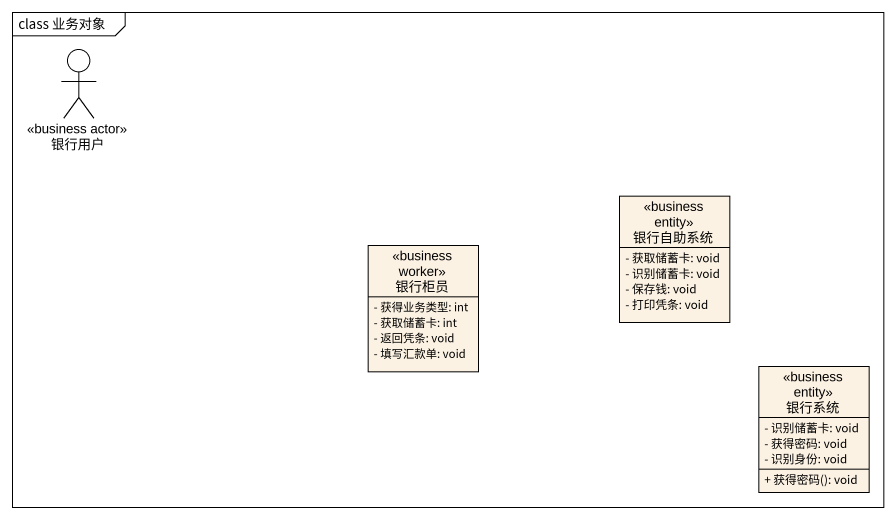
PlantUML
@startuml
mainframe class 业务对象
allowmixing
hide circle
hide empty members
skinparam classAttributeIconSize 0
actor 银行用户 <<business actor>>
class 银行自助系统 <<business entity>> {
  - 获取储蓄卡: void
  - 识别储蓄卡: void
  - 保存钱: void
  - 打印凭条: void
}
class 银行柜员 <<business worker>> {
  - 获得业务类型: int
  - 获取储蓄卡: int
  - 返回凭条: void
  - 填写汇款单: void
}
class 银行系统 <<business entity>> {
  - 识别储蓄卡: void
  - 获得密码: void
  - 识别身份: void
  + 获得密码(): void
}
@enduml
